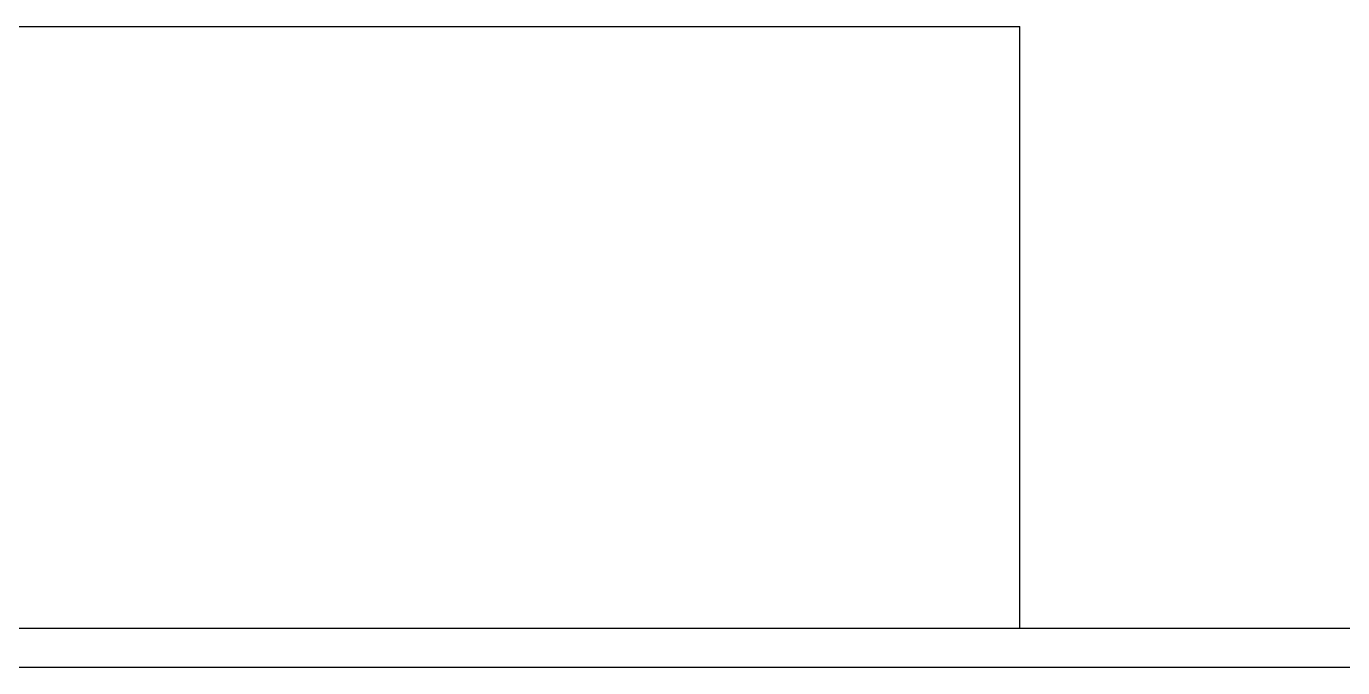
# Model space of a CAD drawing. Extents: x 3792242 to 5145247, y -1546315 to -1031918.
# Drawn here: x 4309022 to 4310029, y -1515644 to -1515154 of the extents above; entities that cross this region are included whole.
import ezdxf

# ---------------------------------------------------------------- set-up
doc = ezdxf.new("R2010")
doc.units = 0
doc.header["$MEASUREMENT"] = 0
doc.layers.add('TENKÁ', color=7, linetype='CONTINUOUS')
doc.layers.add('ZZ-elektro', color=221, linetype='CONTINUOUS')

msp = doc.modelspace()

# ---------------------------------------------------------------- linework, layer by layer
at = {"layer": 'TENKÁ'}
for p, q in [((4322827.714, -1515613.77), (4308697.714, -1515613.77)), ((4322827.714, -1515643.77), (4308697.714, -1515643.77))]:
    msp.add_line(p, q, dxfattribs=at)
at = {"layer": 'ZZ-elektro', "color": 253, "lineweight": 30, "ltscale": 10}
for p in [(4308697.714, -1515153.77), (4309781.987, -1515613.77), (4309781.987, -1515613.77)]:
    msp.add_line(p, (4309781.987, -1515153.77), dxfattribs=at)

doc.saveas('drawing.dxf')
